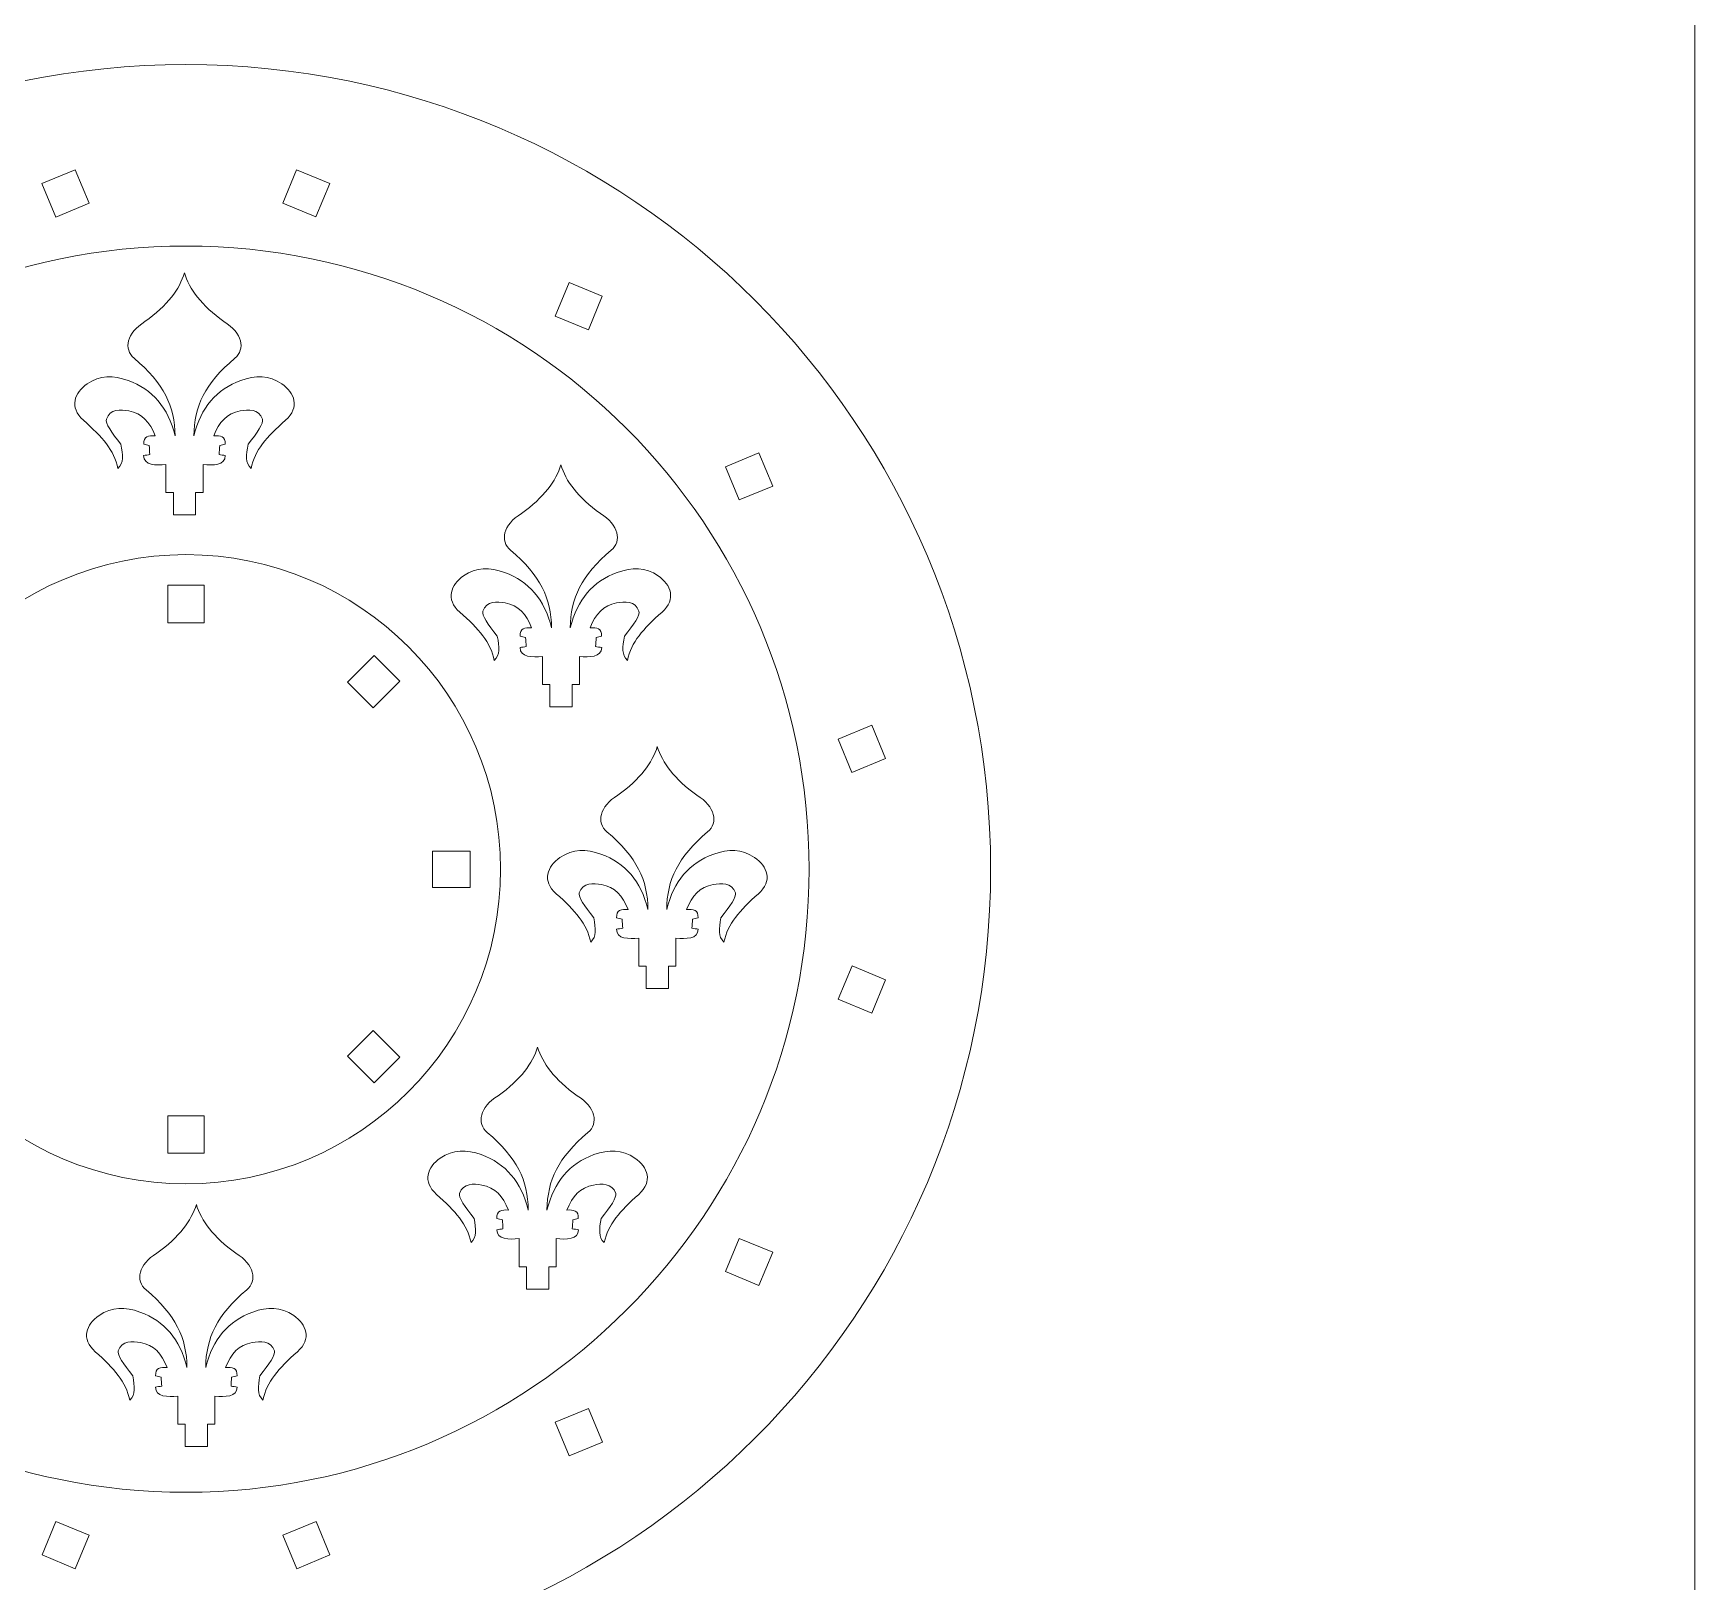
# Model space of a CAD drawing. Header units: centimetres. Extents: x -37.8 to 25.4, y -19.3 to 28.3.
# Drawn here: x -25.71 to -11.98, y -3.68 to 9.12 of the extents above; entities that cross this region are included whole.
import ezdxf

# ---------------------------------------------------------------- set-up
doc = ezdxf.new("R2010")
doc.units = ezdxf.units.CM
doc.header["$MEASUREMENT"] = 0
doc.layers.add('Camada 1', color=7, linetype='Continuous')

msp = doc.modelspace()

# ---------------------------------------------------------------- linework, layer by layer
at = {"layer": 'Camada 1', "color": 240, "lineweight": 20}
msp.add_open_spline([(-37.79744, -19.26119), (-37.79744, -19.26119), (-11.97891, -19.26119), (-11.97891, -19.26119), (-11.97891, -19.26119), (-11.97891, -19.26119), (-11.97891, 24.99913), (-11.97891, 24.99913), (-11.97891, 24.99913), (-11.97891, 24.99913), (-37.79744, 24.99913), (-37.79744, 24.99913), (-37.79744, 24.99913), (-37.79744, 24.99913), (-37.79744, -19.26119), (-37.79744, -19.26119), (-37.79744, -19.26119), (-37.79744, -19.26119), (-37.79744, -19.26119), (-37.79744, -19.26119)], degree=3, knots=[0, 0, 0, 0, 0.16666667, 0.16666667, 0.16666667, 0.16666667, 0.33333333, 0.33333333, 0.33333333, 0.33333333, 0.5, 0.5, 0.5, 0.5, 0.66666667, 0.66666667, 0.66666667, 0.66666667, 1, 1, 1, 1], dxfattribs=at)
at = {"layer": 'Camada 1', "color": 250, "lineweight": 9}
for points, knots in [([(-24.4481, 8.86135), (-20.7754, 8.86135), (-17.7981, 5.88405), (-17.7981, 2.21135), (-17.7981, 2.21135), (-17.7981, -1.46135), (-20.7754, -4.43865), (-24.4481, -4.43865), (-24.4481, -4.43865), (-28.1208, -4.43865), (-31.0981, -1.46135), (-31.0981, 2.21135), (-31.0981, 2.21135), (-31.0981, 5.88405), (-28.1208, 8.86135), (-24.4481, 8.86135)], [0, 0, 0, 0, 0.2, 0.2, 0.2, 0.2, 0.4, 0.4, 0.4, 0.4, 0.6, 0.6, 0.6, 0.6, 1, 1, 1, 1]), ([(-25.63822, 7.87869), (-25.63822, 7.87869), (-25.36312, 7.99263), (-25.36312, 7.99263), (-25.36312, 7.99263), (-25.36312, 7.99263), (-25.24831, 7.71547), (-25.24831, 7.71547), (-25.24831, 7.71547), (-25.24831, 7.71547), (-25.52342, 7.60152), (-25.52342, 7.60152), (-25.52342, 7.60152), (-25.52342, 7.60152), (-25.63822, 7.87869), (-25.63822, 7.87869)], [0, 0, 0, 0, 0.2, 0.2, 0.2, 0.2, 0.4, 0.4, 0.4, 0.4, 0.6, 0.6, 0.6, 0.6, 1, 1, 1, 1]), ([(-23.53377, 7.99292), (-23.53377, 7.99292), (-23.25867, 7.87897), (-23.25867, 7.87897), (-23.25867, 7.87897), (-23.25867, 7.87897), (-23.37347, 7.60181), (-23.37347, 7.60181), (-23.37347, 7.60181), (-23.37347, 7.60181), (-23.64858, 7.71576), (-23.64858, 7.71576), (-23.64858, 7.71576), (-23.64858, 7.71576), (-23.53377, 7.99292), (-23.53377, 7.99292)], [0, 0, 0, 0, 0.2, 0.2, 0.2, 0.2, 0.4, 0.4, 0.4, 0.4, 0.6, 0.6, 0.6, 0.6, 1, 1, 1, 1]), ([(-24.4481, 7.36135), (-21.60383, 7.36135), (-19.2981, 5.05562), (-19.2981, 2.21135), (-19.2981, 2.21135), (-19.2981, -0.63292), (-21.60383, -2.93865), (-24.4481, -2.93865), (-24.4481, -2.93865), (-27.29237, -2.93865), (-29.5981, -0.63292), (-29.5981, 2.21135), (-29.5981, 2.21135), (-29.5981, 5.05562), (-27.29237, 7.36135), (-24.4481, 7.36135)], [0, 0, 0, 0, 0.2, 0.2, 0.2, 0.2, 0.4, 0.4, 0.4, 0.4, 0.6, 0.6, 0.6, 0.6, 1, 1, 1, 1]), ([(-24.3685, 5.32397), (-24.3685, 5.32397), (-24.3685, 5.14019), (-24.3685, 5.14019), (-24.3685, 5.14019), (-24.3685, 5.14019), (-24.55228, 5.14019), (-24.55228, 5.14019), (-24.55228, 5.14019), (-24.55228, 5.14019), (-24.55228, 5.32397), (-24.55228, 5.32397), (-24.55228, 5.32397), (-24.55228, 5.32397), (-24.61354, 5.32397), (-24.61354, 5.32397), (-24.61354, 5.32397), (-24.61354, 5.32397), (-24.61354, 5.55663), (-24.61354, 5.55663), (-24.61354, 5.55663), (-24.69606, 5.54877), (-24.79696, 5.54695), (-24.79794, 5.62996), (-24.79794, 5.62996), (-24.78466, 5.63377), (-24.76014, 5.63437), (-24.74686, 5.63818), (-24.74686, 5.63818), (-24.74853, 5.66298), (-24.75018, 5.68778), (-24.75184, 5.71258), (-24.75184, 5.71258), (-24.76679, 5.7164), (-24.78173, 5.72022), (-24.79666, 5.72403), (-24.79666, 5.72403), (-24.80205, 5.78937), (-24.75676, 5.79645), (-24.70205, 5.79271), (-24.70205, 5.79271), (-24.74607, 5.9081), (-24.81182, 5.97902), (-24.92117, 5.99878), (-24.92117, 5.99878), (-24.98723, 6.01071), (-25.07557, 6.01778), (-25.10543, 5.9301), (-25.10543, 5.9301), (-25.11611, 5.89874), (-25.06286, 5.81861), (-24.98591, 5.72403), (-24.98591, 5.72403), (-24.96894, 5.63411), (-24.96138, 5.56784), (-25.01081, 5.5237), (-25.01081, 5.5237), (-25.04188, 5.6744), (-25.13843, 5.78269), (-25.29621, 5.9226), (-25.29621, 5.9226), (-25.41621, 6.02901), (-25.37046, 6.14898), (-25.26479, 6.22201), (-25.26479, 6.22201), (-25.15961, 6.2947), (-25.04781, 6.29496), (-24.92615, 6.25063), (-24.92615, 6.25063), (-24.72368, 6.17684), (-24.59597, 6.0272), (-24.5377, 5.79271), (-24.5377, 5.79271), (-24.54065, 6.038), (-24.62936, 6.22553), (-24.87635, 6.43379), (-24.87635, 6.43379), (-24.96552, 6.509), (-24.9403, 6.64492), (-24.78671, 6.73716), (-24.78671, 6.73716), (-24.6007, 6.8715), (-24.50033, 7.00585), (-24.4604, 7.1402), (-24.4604, 7.1402), (-24.42046, 7.00585), (-24.32009, 6.8715), (-24.13409, 6.73716), (-24.13409, 6.73716), (-23.98048, 6.64492), (-23.95526, 6.509), (-24.04444, 6.43379), (-24.04444, 6.43379), (-24.29142, 6.22553), (-24.38014, 6.038), (-24.38309, 5.79271), (-24.38309, 5.79271), (-24.32482, 6.0272), (-24.1971, 6.17684), (-23.99464, 6.25063), (-23.99464, 6.25063), (-23.87298, 6.29496), (-23.76118, 6.2947), (-23.65599, 6.22201), (-23.65599, 6.22201), (-23.55033, 6.14898), (-23.50458, 6.02901), (-23.62458, 5.9226), (-23.62458, 5.9226), (-23.78236, 5.78269), (-23.87892, 5.6744), (-23.90998, 5.5237), (-23.90998, 5.5237), (-23.9594, 5.56784), (-23.95185, 5.63411), (-23.93488, 5.72403), (-23.93488, 5.72403), (-23.85792, 5.81861), (-23.80468, 5.89874), (-23.81536, 5.9301), (-23.81536, 5.9301), (-23.84522, 6.01778), (-23.93356, 6.01071), (-23.99962, 5.99878), (-23.99962, 5.99878), (-24.10897, 5.97902), (-24.17472, 5.9081), (-24.21875, 5.79271), (-24.21875, 5.79271), (-24.16404, 5.79645), (-24.11874, 5.78937), (-24.12412, 5.72403), (-24.12412, 5.72403), (-24.13906, 5.72022), (-24.15401, 5.7164), (-24.16894, 5.71258), (-24.16894, 5.71258), (-24.1706, 5.68778), (-24.17226, 5.66298), (-24.17392, 5.63818), (-24.17392, 5.63818), (-24.16064, 5.63437), (-24.13613, 5.63377), (-24.12284, 5.62996), (-24.12284, 5.62996), (-24.12383, 5.54696), (-24.22472, 5.54877), (-24.30724, 5.55663), (-24.30724, 5.55663), (-24.30724, 5.55663), (-24.30724, 5.32397), (-24.30724, 5.32397), (-24.30724, 5.32397), (-24.30724, 5.32397), (-24.3685, 5.32397), (-24.3685, 5.32397)], [0, 0, 0, 0, 0.025, 0.025, 0.025, 0.025, 0.05, 0.05, 0.05, 0.05, 0.075, 0.075, 0.075, 0.075, 0.1, 0.1, 0.1, 0.1, 0.125, 0.125, 0.125, 0.125, 0.15, 0.15, 0.15, 0.15, 0.175, 0.175, 0.175, 0.175, 0.2, 0.2, 0.2, 0.2, 0.225, 0.225, 0.225, 0.225, 0.25, 0.25, 0.25, 0.25, 0.275, 0.275, 0.275, 0.275, 0.3, 0.3, 0.3, 0.3, 0.325, 0.325, 0.325, 0.325, 0.35, 0.35, 0.35, 0.35, 0.375, 0.375, 0.375, 0.375, 0.4, 0.4, 0.4, 0.4, 0.425, 0.425, 0.425, 0.425, 0.45, 0.45, 0.45, 0.45, 0.475, 0.475, 0.475, 0.475, 0.5, 0.5, 0.5, 0.5, 0.525, 0.525, 0.525, 0.525, 0.55, 0.55, 0.55, 0.55, 0.575, 0.575, 0.575, 0.575, 0.6, 0.6, 0.6, 0.6, 0.625, 0.625, 0.625, 0.625, 0.65, 0.65, 0.65, 0.65, 0.675, 0.675, 0.675, 0.675, 0.7, 0.7, 0.7, 0.7, 0.725, 0.725, 0.725, 0.725, 0.75, 0.75, 0.75, 0.75, 0.775, 0.775, 0.775, 0.775, 0.8, 0.8, 0.8, 0.8, 0.825, 0.825, 0.825, 0.825, 0.85, 0.85, 0.85, 0.85, 0.875, 0.875, 0.875, 0.875, 0.9, 0.9, 0.9, 0.9, 0.925, 0.925, 0.925, 0.925, 0.95, 0.95, 0.95, 0.95, 1, 1, 1, 1]), ([(-21.28223, 7.06031), (-21.28223, 7.06031), (-21.00713, 6.94635), (-21.00713, 6.94635), (-21.00713, 6.94635), (-21.00713, 6.94635), (-21.12193, 6.66919), (-21.12193, 6.66919), (-21.12193, 6.66919), (-21.12193, 6.66919), (-21.39704, 6.78314), (-21.39704, 6.78314), (-21.39704, 6.78314), (-21.39704, 6.78314), (-21.28223, 7.06031), (-21.28223, 7.06031)], [0, 0, 0, 0, 0.2, 0.2, 0.2, 0.2, 0.4, 0.4, 0.4, 0.4, 0.6, 0.6, 0.6, 0.6, 1, 1, 1, 1]), ([(-19.71338, 5.65301), (-19.71338, 5.65301), (-19.59943, 5.37791), (-19.59943, 5.37791), (-19.59943, 5.37791), (-19.59943, 5.37791), (-19.87659, 5.2631), (-19.87659, 5.2631), (-19.87659, 5.2631), (-19.87659, 5.2631), (-19.99055, 5.53821), (-19.99055, 5.53821), (-19.99055, 5.53821), (-19.99055, 5.53821), (-19.71338, 5.65301), (-19.71338, 5.65301)], [0, 0, 0, 0, 0.2, 0.2, 0.2, 0.2, 0.4, 0.4, 0.4, 0.4, 0.6, 0.6, 0.6, 0.6, 1, 1, 1, 1]), ([(-21.2577, 3.73752), (-21.2577, 3.73752), (-21.2577, 3.55374), (-21.2577, 3.55374), (-21.2577, 3.55374), (-21.2577, 3.55374), (-21.44148, 3.55374), (-21.44148, 3.55374), (-21.44148, 3.55374), (-21.44148, 3.55374), (-21.44148, 3.73752), (-21.44148, 3.73752), (-21.44148, 3.73752), (-21.44148, 3.73752), (-21.50274, 3.73752), (-21.50274, 3.73752), (-21.50274, 3.73752), (-21.50274, 3.73752), (-21.50274, 3.97018), (-21.50274, 3.97018), (-21.50274, 3.97018), (-21.58526, 3.96232), (-21.68616, 3.9605), (-21.68714, 4.04351), (-21.68714, 4.04351), (-21.67386, 4.04732), (-21.64934, 4.04791), (-21.63606, 4.05172), (-21.63606, 4.05172), (-21.63773, 4.07653), (-21.63938, 4.10133), (-21.64104, 4.12613), (-21.64104, 4.12613), (-21.65599, 4.12995), (-21.67093, 4.13377), (-21.68586, 4.13758), (-21.68586, 4.13758), (-21.69125, 4.20292), (-21.64596, 4.21), (-21.59125, 4.20626), (-21.59125, 4.20626), (-21.63527, 4.32165), (-21.70102, 4.39257), (-21.81037, 4.41233), (-21.81037, 4.41233), (-21.87643, 4.42426), (-21.96477, 4.43133), (-21.99463, 4.34365), (-21.99463, 4.34365), (-22.00531, 4.31229), (-21.95206, 4.23216), (-21.87511, 4.13758), (-21.87511, 4.13758), (-21.85814, 4.04766), (-21.85058, 3.98139), (-21.90001, 3.93724), (-21.90001, 3.93724), (-21.93108, 4.08795), (-22.02763, 4.19624), (-22.18541, 4.33615), (-22.18541, 4.33615), (-22.30541, 4.44256), (-22.25966, 4.56253), (-22.15399, 4.63556), (-22.15399, 4.63556), (-22.04881, 4.70825), (-21.93701, 4.70851), (-21.81535, 4.66418), (-21.81535, 4.66418), (-21.61288, 4.59039), (-21.48517, 4.44075), (-21.4269, 4.20626), (-21.4269, 4.20626), (-21.42985, 4.45155), (-21.51856, 4.63908), (-21.76555, 4.84734), (-21.76555, 4.84734), (-21.85472, 4.92254), (-21.8295, 5.05847), (-21.67591, 5.15071), (-21.67591, 5.15071), (-21.4899, 5.28505), (-21.38953, 5.4194), (-21.3496, 5.55374), (-21.3496, 5.55374), (-21.30966, 5.4194), (-21.20929, 5.28505), (-21.02329, 5.15071), (-21.02329, 5.15071), (-20.86968, 5.05847), (-20.84446, 4.92254), (-20.93364, 4.84734), (-20.93364, 4.84734), (-21.18062, 4.63908), (-21.26934, 4.45155), (-21.27229, 4.20626), (-21.27229, 4.20626), (-21.21402, 4.44075), (-21.0863, 4.59039), (-20.88384, 4.66418), (-20.88384, 4.66418), (-20.76218, 4.70851), (-20.65038, 4.70825), (-20.54519, 4.63556), (-20.54519, 4.63556), (-20.43953, 4.56253), (-20.39378, 4.44256), (-20.51378, 4.33615), (-20.51378, 4.33615), (-20.67156, 4.19624), (-20.76812, 4.08795), (-20.79918, 3.93724), (-20.79918, 3.93724), (-20.8486, 3.98139), (-20.84105, 4.04766), (-20.82408, 4.13758), (-20.82408, 4.13758), (-20.74712, 4.23216), (-20.69388, 4.31229), (-20.70456, 4.34365), (-20.70456, 4.34365), (-20.73442, 4.43133), (-20.82276, 4.42426), (-20.88882, 4.41233), (-20.88882, 4.41233), (-20.99817, 4.39257), (-21.06392, 4.32165), (-21.10795, 4.20626), (-21.10795, 4.20626), (-21.05324, 4.21), (-21.00794, 4.20292), (-21.01332, 4.13758), (-21.01332, 4.13758), (-21.02826, 4.13377), (-21.04321, 4.12995), (-21.05814, 4.12613), (-21.05814, 4.12613), (-21.0598, 4.10133), (-21.06146, 4.07653), (-21.06312, 4.05172), (-21.06312, 4.05172), (-21.04984, 4.04791), (-21.02533, 4.04732), (-21.01204, 4.04351), (-21.01204, 4.04351), (-21.01303, 3.96051), (-21.11392, 3.96232), (-21.19644, 3.97018), (-21.19644, 3.97018), (-21.19644, 3.97018), (-21.19644, 3.73752), (-21.19644, 3.73752), (-21.19644, 3.73752), (-21.19644, 3.73752), (-21.2577, 3.73752), (-21.2577, 3.73752)], [0, 0, 0, 0, 0.025, 0.025, 0.025, 0.025, 0.05, 0.05, 0.05, 0.05, 0.075, 0.075, 0.075, 0.075, 0.1, 0.1, 0.1, 0.1, 0.125, 0.125, 0.125, 0.125, 0.15, 0.15, 0.15, 0.15, 0.175, 0.175, 0.175, 0.175, 0.2, 0.2, 0.2, 0.2, 0.225, 0.225, 0.225, 0.225, 0.25, 0.25, 0.25, 0.25, 0.275, 0.275, 0.275, 0.275, 0.3, 0.3, 0.3, 0.3, 0.325, 0.325, 0.325, 0.325, 0.35, 0.35, 0.35, 0.35, 0.375, 0.375, 0.375, 0.375, 0.4, 0.4, 0.4, 0.4, 0.425, 0.425, 0.425, 0.425, 0.45, 0.45, 0.45, 0.45, 0.475, 0.475, 0.475, 0.475, 0.5, 0.5, 0.5, 0.5, 0.525, 0.525, 0.525, 0.525, 0.55, 0.55, 0.55, 0.55, 0.575, 0.575, 0.575, 0.575, 0.6, 0.6, 0.6, 0.6, 0.625, 0.625, 0.625, 0.625, 0.65, 0.65, 0.65, 0.65, 0.675, 0.675, 0.675, 0.675, 0.7, 0.7, 0.7, 0.7, 0.725, 0.725, 0.725, 0.725, 0.75, 0.75, 0.75, 0.75, 0.775, 0.775, 0.775, 0.775, 0.8, 0.8, 0.8, 0.8, 0.825, 0.825, 0.825, 0.825, 0.85, 0.85, 0.85, 0.85, 0.875, 0.875, 0.875, 0.875, 0.9, 0.9, 0.9, 0.9, 0.925, 0.925, 0.925, 0.925, 0.95, 0.95, 0.95, 0.95, 1, 1, 1, 1]), ([(-24.4481, 4.81136), (-23.01216, 4.81136), (-21.8481, 3.64729), (-21.8481, 2.21135), (-21.8481, 2.21135), (-21.8481, 0.77541), (-23.01216, -0.38865), (-24.4481, -0.38865), (-24.4481, -0.38865), (-25.88404, -0.38865), (-27.0481, 0.77541), (-27.0481, 2.21135), (-27.0481, 2.21135), (-27.0481, 3.64729), (-25.88404, 4.81136), (-24.4481, 4.81136)], [0, 0, 0, 0, 0.2, 0.2, 0.2, 0.2, 0.4, 0.4, 0.4, 0.4, 0.6, 0.6, 0.6, 0.6, 1, 1, 1, 1]), ([(-24.59809, 4.24847), (-24.59809, 4.24847), (-24.59809, 4.55933), (-24.59809, 4.55933), (-24.59809, 4.55933), (-24.59809, 4.55933), (-24.29809, 4.55933), (-24.29809, 4.55933), (-24.29809, 4.55933), (-24.29809, 4.55933), (-24.29809, 4.24847), (-24.29809, 4.24847), (-24.29809, 4.24847), (-24.29809, 4.24847), (-24.59809, 4.24847), (-24.59809, 4.24847)], [0, 0, 0, 0, 0.2, 0.2, 0.2, 0.2, 0.4, 0.4, 0.4, 0.4, 0.6, 0.6, 0.6, 0.6, 1, 1, 1, 1]), ([(-23.1137, 3.75787), (-23.1137, 3.75787), (-22.89389, 3.97768), (-22.89389, 3.97768), (-22.89389, 3.97768), (-22.89389, 3.97768), (-22.68175, 3.76555), (-22.68175, 3.76555), (-22.68175, 3.76555), (-22.68175, 3.76555), (-22.90157, 3.54574), (-22.90157, 3.54574), (-22.90157, 3.54574), (-22.90157, 3.54574), (-23.1137, 3.75787), (-23.1137, 3.75787)], [0, 0, 0, 0, 0.2, 0.2, 0.2, 0.2, 0.4, 0.4, 0.4, 0.4, 0.6, 0.6, 0.6, 0.6, 1, 1, 1, 1]), ([(-18.78076, 3.40147), (-18.78076, 3.40147), (-18.66681, 3.12637), (-18.66681, 3.12637), (-18.66681, 3.12637), (-18.66681, 3.12637), (-18.94398, 3.01156), (-18.94398, 3.01156), (-18.94398, 3.01156), (-18.94398, 3.01156), (-19.05793, 3.28667), (-19.05793, 3.28667), (-19.05793, 3.28667), (-19.05793, 3.28667), (-18.78076, 3.40147), (-18.78076, 3.40147)], [0, 0, 0, 0, 0.2, 0.2, 0.2, 0.2, 0.4, 0.4, 0.4, 0.4, 0.6, 0.6, 0.6, 0.6, 1, 1, 1, 1]), ([(-20.46071, 1.4095), (-20.46071, 1.4095), (-20.46071, 1.22572), (-20.46071, 1.22572), (-20.46071, 1.22572), (-20.46071, 1.22572), (-20.64449, 1.22572), (-20.64449, 1.22572), (-20.64449, 1.22572), (-20.64449, 1.22572), (-20.64449, 1.4095), (-20.64449, 1.4095), (-20.64449, 1.4095), (-20.64449, 1.4095), (-20.70575, 1.4095), (-20.70575, 1.4095), (-20.70575, 1.4095), (-20.70575, 1.4095), (-20.70575, 1.64216), (-20.70575, 1.64216), (-20.70575, 1.64216), (-20.78827, 1.6343), (-20.88917, 1.63248), (-20.89015, 1.71549), (-20.89015, 1.71549), (-20.87687, 1.7193), (-20.85235, 1.71989), (-20.83907, 1.7237), (-20.83907, 1.7237), (-20.84074, 1.74851), (-20.84239, 1.77331), (-20.84405, 1.79811), (-20.84405, 1.79811), (-20.859, 1.80193), (-20.87394, 1.80575), (-20.88887, 1.80956), (-20.88887, 1.80956), (-20.89426, 1.8749), (-20.84897, 1.88198), (-20.79426, 1.87824), (-20.79426, 1.87824), (-20.83828, 1.99363), (-20.90403, 2.06455), (-21.01338, 2.08431), (-21.01338, 2.08431), (-21.07944, 2.09624), (-21.16778, 2.10331), (-21.19764, 2.01563), (-21.19764, 2.01563), (-21.20832, 1.98427), (-21.15507, 1.90414), (-21.07812, 1.80956), (-21.07812, 1.80956), (-21.06115, 1.71964), (-21.05359, 1.65337), (-21.10302, 1.60922), (-21.10302, 1.60922), (-21.13409, 1.75993), (-21.23064, 1.86822), (-21.38842, 2.00813), (-21.38842, 2.00813), (-21.50842, 2.11454), (-21.46267, 2.23451), (-21.357, 2.30754), (-21.357, 2.30754), (-21.25182, 2.38023), (-21.14002, 2.38049), (-21.01836, 2.33616), (-21.01836, 2.33616), (-20.81589, 2.26237), (-20.68818, 2.11273), (-20.62991, 1.87824), (-20.62991, 1.87824), (-20.63286, 2.12353), (-20.72157, 2.31106), (-20.96856, 2.51932), (-20.96856, 2.51932), (-21.05773, 2.59452), (-21.03251, 2.73045), (-20.87892, 2.82269), (-20.87892, 2.82269), (-20.69291, 2.95703), (-20.59254, 3.09138), (-20.55261, 3.22572), (-20.55261, 3.22572), (-20.51267, 3.09138), (-20.4123, 2.95703), (-20.2263, 2.82269), (-20.2263, 2.82269), (-20.07269, 2.73045), (-20.04747, 2.59452), (-20.13665, 2.51932), (-20.13665, 2.51932), (-20.38363, 2.31106), (-20.47235, 2.12353), (-20.4753, 1.87824), (-20.4753, 1.87824), (-20.41703, 2.11273), (-20.28931, 2.26237), (-20.08685, 2.33616), (-20.08685, 2.33616), (-19.96519, 2.38049), (-19.85339, 2.38023), (-19.7482, 2.30754), (-19.7482, 2.30754), (-19.64254, 2.23451), (-19.59679, 2.11454), (-19.71679, 2.00813), (-19.71679, 2.00813), (-19.87457, 1.86822), (-19.97113, 1.75993), (-20.00219, 1.60922), (-20.00219, 1.60922), (-20.05161, 1.65337), (-20.04406, 1.71964), (-20.02709, 1.80956), (-20.02709, 1.80956), (-19.95013, 1.90414), (-19.89689, 1.98427), (-19.90757, 2.01563), (-19.90757, 2.01563), (-19.93743, 2.10331), (-20.02577, 2.09624), (-20.09183, 2.08431), (-20.09183, 2.08431), (-20.20118, 2.06455), (-20.26693, 1.99363), (-20.31096, 1.87824), (-20.31096, 1.87824), (-20.25625, 1.88198), (-20.21095, 1.8749), (-20.21633, 1.80956), (-20.21633, 1.80956), (-20.23127, 1.80575), (-20.24622, 1.80193), (-20.26115, 1.79811), (-20.26115, 1.79811), (-20.26281, 1.77331), (-20.26447, 1.74851), (-20.26613, 1.7237), (-20.26613, 1.7237), (-20.25285, 1.71989), (-20.22834, 1.7193), (-20.21505, 1.71549), (-20.21505, 1.71549), (-20.21604, 1.63249), (-20.31693, 1.6343), (-20.39945, 1.64216), (-20.39945, 1.64216), (-20.39945, 1.64216), (-20.39945, 1.4095), (-20.39945, 1.4095), (-20.39945, 1.4095), (-20.39945, 1.4095), (-20.46071, 1.4095), (-20.46071, 1.4095)], [0, 0, 0, 0, 0.025, 0.025, 0.025, 0.025, 0.05, 0.05, 0.05, 0.05, 0.075, 0.075, 0.075, 0.075, 0.1, 0.1, 0.1, 0.1, 0.125, 0.125, 0.125, 0.125, 0.15, 0.15, 0.15, 0.15, 0.175, 0.175, 0.175, 0.175, 0.2, 0.2, 0.2, 0.2, 0.225, 0.225, 0.225, 0.225, 0.25, 0.25, 0.25, 0.25, 0.275, 0.275, 0.275, 0.275, 0.3, 0.3, 0.3, 0.3, 0.325, 0.325, 0.325, 0.325, 0.35, 0.35, 0.35, 0.35, 0.375, 0.375, 0.375, 0.375, 0.4, 0.4, 0.4, 0.4, 0.425, 0.425, 0.425, 0.425, 0.45, 0.45, 0.45, 0.45, 0.475, 0.475, 0.475, 0.475, 0.5, 0.5, 0.5, 0.5, 0.525, 0.525, 0.525, 0.525, 0.55, 0.55, 0.55, 0.55, 0.575, 0.575, 0.575, 0.575, 0.6, 0.6, 0.6, 0.6, 0.625, 0.625, 0.625, 0.625, 0.65, 0.65, 0.65, 0.65, 0.675, 0.675, 0.675, 0.675, 0.7, 0.7, 0.7, 0.7, 0.725, 0.725, 0.725, 0.725, 0.75, 0.75, 0.75, 0.75, 0.775, 0.775, 0.775, 0.775, 0.8, 0.8, 0.8, 0.8, 0.825, 0.825, 0.825, 0.825, 0.85, 0.85, 0.85, 0.85, 0.875, 0.875, 0.875, 0.875, 0.9, 0.9, 0.9, 0.9, 0.925, 0.925, 0.925, 0.925, 0.95, 0.95, 0.95, 0.95, 1, 1, 1, 1]), ([(-22.41098, 2.36134), (-22.41098, 2.36134), (-22.10012, 2.36134), (-22.10012, 2.36134), (-22.10012, 2.36134), (-22.10012, 2.36134), (-22.10012, 2.06134), (-22.10012, 2.06134), (-22.10012, 2.06134), (-22.10012, 2.06134), (-22.41098, 2.06134), (-22.41098, 2.06134), (-22.41098, 2.06134), (-22.41098, 2.06134), (-22.41098, 2.36134), (-22.41098, 2.36134)], [0, 0, 0, 0, 0.2, 0.2, 0.2, 0.2, 0.4, 0.4, 0.4, 0.4, 0.6, 0.6, 0.6, 0.6, 1, 1, 1, 1]), ([(-18.66653, 1.29702), (-18.66653, 1.29702), (-18.78048, 1.02192), (-18.78048, 1.02192), (-18.78048, 1.02192), (-18.78048, 1.02192), (-19.05764, 1.13672), (-19.05764, 1.13672), (-19.05764, 1.13672), (-19.05764, 1.13672), (-18.94369, 1.41183), (-18.94369, 1.41183), (-18.94369, 1.41183), (-18.94369, 1.41183), (-18.66653, 1.29702), (-18.66653, 1.29702)], [0, 0, 0, 0, 0.2, 0.2, 0.2, 0.2, 0.4, 0.4, 0.4, 0.4, 0.6, 0.6, 0.6, 0.6, 1, 1, 1, 1]), ([(-22.89388, 0.44501), (-22.89388, 0.44501), (-23.11369, 0.66482), (-23.11369, 0.66482), (-23.11369, 0.66482), (-23.11369, 0.66482), (-22.90156, 0.87695), (-22.90156, 0.87695), (-22.90156, 0.87695), (-22.90156, 0.87695), (-22.68175, 0.65714), (-22.68175, 0.65714), (-22.68175, 0.65714), (-22.68175, 0.65714), (-22.89388, 0.44501), (-22.89388, 0.44501)], [0, 0, 0, 0, 0.2, 0.2, 0.2, 0.2, 0.4, 0.4, 0.4, 0.4, 0.6, 0.6, 0.6, 0.6, 1, 1, 1, 1]), ([(-21.44987, -1.07457), (-21.44987, -1.07457), (-21.44987, -1.25835), (-21.44987, -1.25835), (-21.44987, -1.25835), (-21.44987, -1.25835), (-21.63365, -1.25835), (-21.63365, -1.25835), (-21.63365, -1.25835), (-21.63365, -1.25835), (-21.63365, -1.07457), (-21.63365, -1.07457), (-21.63365, -1.07457), (-21.63365, -1.07457), (-21.69491, -1.07457), (-21.69491, -1.07457), (-21.69491, -1.07457), (-21.69491, -1.07457), (-21.69491, -0.84191), (-21.69491, -0.84191), (-21.69491, -0.84191), (-21.77743, -0.84977), (-21.87833, -0.85159), (-21.87931, -0.76858), (-21.87931, -0.76858), (-21.86603, -0.76477), (-21.84151, -0.76418), (-21.82823, -0.76037), (-21.82823, -0.76037), (-21.8299, -0.73556), (-21.83155, -0.71076), (-21.83321, -0.68596), (-21.83321, -0.68596), (-21.84816, -0.68214), (-21.8631, -0.67832), (-21.87803, -0.67451), (-21.87803, -0.67451), (-21.88342, -0.60917), (-21.83813, -0.60209), (-21.78342, -0.60583), (-21.78342, -0.60583), (-21.82744, -0.49044), (-21.89319, -0.41952), (-22.00254, -0.39976), (-22.00254, -0.39976), (-22.0686, -0.38783), (-22.15694, -0.38076), (-22.1868, -0.46844), (-22.1868, -0.46844), (-22.19748, -0.4998), (-22.14423, -0.57993), (-22.06728, -0.67451), (-22.06728, -0.67451), (-22.05031, -0.76443), (-22.04275, -0.8307), (-22.09218, -0.87485), (-22.09218, -0.87485), (-22.12325, -0.72414), (-22.2198, -0.61585), (-22.37758, -0.47594), (-22.37758, -0.47594), (-22.49758, -0.36953), (-22.45183, -0.24956), (-22.34616, -0.17653), (-22.34616, -0.17653), (-22.24098, -0.10384), (-22.12918, -0.10358), (-22.00752, -0.14791), (-22.00752, -0.14791), (-21.80505, -0.2217), (-21.67734, -0.37134), (-21.61907, -0.60583), (-21.61907, -0.60583), (-21.62202, -0.36054), (-21.71073, -0.17301), (-21.95772, 0.03525), (-21.95772, 0.03525), (-22.04689, 0.11045), (-22.02167, 0.24638), (-21.86808, 0.33862), (-21.86808, 0.33862), (-21.68207, 0.47296), (-21.5817, 0.60731), (-21.54177, 0.74165), (-21.54177, 0.74165), (-21.50183, 0.60731), (-21.40146, 0.47296), (-21.21546, 0.33862), (-21.21546, 0.33862), (-21.06185, 0.24638), (-21.03663, 0.11045), (-21.12581, 0.03525), (-21.12581, 0.03525), (-21.37279, -0.17301), (-21.46151, -0.36054), (-21.46446, -0.60583), (-21.46446, -0.60583), (-21.40619, -0.37134), (-21.27847, -0.2217), (-21.07601, -0.14791), (-21.07601, -0.14791), (-20.95435, -0.10358), (-20.84255, -0.10384), (-20.73736, -0.17653), (-20.73736, -0.17653), (-20.6317, -0.24956), (-20.58595, -0.36953), (-20.70595, -0.47594), (-20.70595, -0.47594), (-20.86373, -0.61585), (-20.96029, -0.72414), (-20.99135, -0.87485), (-20.99135, -0.87485), (-21.04077, -0.8307), (-21.03322, -0.76443), (-21.01625, -0.67451), (-21.01625, -0.67451), (-20.93929, -0.57993), (-20.88605, -0.4998), (-20.89673, -0.46844), (-20.89673, -0.46844), (-20.92659, -0.38076), (-21.01493, -0.38783), (-21.08099, -0.39976), (-21.08099, -0.39976), (-21.19034, -0.41952), (-21.25609, -0.49044), (-21.30012, -0.60583), (-21.30012, -0.60583), (-21.24541, -0.60209), (-21.20011, -0.60917), (-21.20549, -0.67451), (-21.20549, -0.67451), (-21.22043, -0.67832), (-21.23538, -0.68214), (-21.25031, -0.68596), (-21.25031, -0.68596), (-21.25197, -0.71076), (-21.25363, -0.73556), (-21.25529, -0.76037), (-21.25529, -0.76037), (-21.24201, -0.76418), (-21.2175, -0.76477), (-21.20421, -0.76858), (-21.20421, -0.76858), (-21.2052, -0.85158), (-21.30609, -0.84977), (-21.38861, -0.84191), (-21.38861, -0.84191), (-21.38861, -0.84191), (-21.38861, -1.07457), (-21.38861, -1.07457), (-21.38861, -1.07457), (-21.38861, -1.07457), (-21.44987, -1.07457), (-21.44987, -1.07457)], [0, 0, 0, 0, 0.025, 0.025, 0.025, 0.025, 0.05, 0.05, 0.05, 0.05, 0.075, 0.075, 0.075, 0.075, 0.1, 0.1, 0.1, 0.1, 0.125, 0.125, 0.125, 0.125, 0.15, 0.15, 0.15, 0.15, 0.175, 0.175, 0.175, 0.175, 0.2, 0.2, 0.2, 0.2, 0.225, 0.225, 0.225, 0.225, 0.25, 0.25, 0.25, 0.25, 0.275, 0.275, 0.275, 0.275, 0.3, 0.3, 0.3, 0.3, 0.325, 0.325, 0.325, 0.325, 0.35, 0.35, 0.35, 0.35, 0.375, 0.375, 0.375, 0.375, 0.4, 0.4, 0.4, 0.4, 0.425, 0.425, 0.425, 0.425, 0.45, 0.45, 0.45, 0.45, 0.475, 0.475, 0.475, 0.475, 0.5, 0.5, 0.5, 0.5, 0.525, 0.525, 0.525, 0.525, 0.55, 0.55, 0.55, 0.55, 0.575, 0.575, 0.575, 0.575, 0.6, 0.6, 0.6, 0.6, 0.625, 0.625, 0.625, 0.625, 0.65, 0.65, 0.65, 0.65, 0.675, 0.675, 0.675, 0.675, 0.7, 0.7, 0.7, 0.7, 0.725, 0.725, 0.725, 0.725, 0.75, 0.75, 0.75, 0.75, 0.775, 0.775, 0.775, 0.775, 0.8, 0.8, 0.8, 0.8, 0.825, 0.825, 0.825, 0.825, 0.85, 0.85, 0.85, 0.85, 0.875, 0.875, 0.875, 0.875, 0.9, 0.9, 0.9, 0.9, 0.925, 0.925, 0.925, 0.925, 0.95, 0.95, 0.95, 0.95, 1, 1, 1, 1]), ([(-24.59809, -0.13664), (-24.59809, -0.13664), (-24.59809, 0.17422), (-24.59809, 0.17422), (-24.59809, 0.17422), (-24.59809, 0.17422), (-24.29809, 0.17422), (-24.29809, 0.17422), (-24.29809, 0.17422), (-24.29809, 0.17422), (-24.29809, -0.13664), (-24.29809, -0.13664), (-24.29809, -0.13664), (-24.29809, -0.13664), (-24.59809, -0.13664), (-24.59809, -0.13664)], [0, 0, 0, 0, 0.2, 0.2, 0.2, 0.2, 0.4, 0.4, 0.4, 0.4, 0.6, 0.6, 0.6, 0.6, 1, 1, 1, 1]), ([(-24.27049, -2.37553), (-24.27049, -2.37553), (-24.27049, -2.55931), (-24.27049, -2.55931), (-24.27049, -2.55931), (-24.27049, -2.55931), (-24.45427, -2.55931), (-24.45427, -2.55931), (-24.45427, -2.55931), (-24.45427, -2.55931), (-24.45427, -2.37553), (-24.45427, -2.37553), (-24.45427, -2.37553), (-24.45427, -2.37553), (-24.51553, -2.37553), (-24.51553, -2.37553), (-24.51553, -2.37553), (-24.51553, -2.37553), (-24.51553, -2.14287), (-24.51553, -2.14287), (-24.51553, -2.14287), (-24.59805, -2.15073), (-24.69895, -2.15255), (-24.69993, -2.06954), (-24.69993, -2.06954), (-24.68665, -2.06573), (-24.66213, -2.06514), (-24.64885, -2.06133), (-24.64885, -2.06133), (-24.65052, -2.03652), (-24.65217, -2.01172), (-24.65383, -1.98692), (-24.65383, -1.98692), (-24.66878, -1.9831), (-24.68372, -1.97928), (-24.69865, -1.97547), (-24.69865, -1.97547), (-24.70404, -1.91013), (-24.65875, -1.90305), (-24.60404, -1.90679), (-24.60404, -1.90679), (-24.64806, -1.7914), (-24.71381, -1.72048), (-24.82316, -1.70072), (-24.82316, -1.70072), (-24.88922, -1.68879), (-24.97756, -1.68172), (-25.00742, -1.7694), (-25.00742, -1.7694), (-25.0181, -1.80076), (-24.96485, -1.88089), (-24.8879, -1.97547), (-24.8879, -1.97547), (-24.87093, -2.06539), (-24.86337, -2.13166), (-24.9128, -2.17581), (-24.9128, -2.17581), (-24.94387, -2.0251), (-25.04042, -1.91681), (-25.1982, -1.7769), (-25.1982, -1.7769), (-25.3182, -1.67049), (-25.27245, -1.55052), (-25.16678, -1.47749), (-25.16678, -1.47749), (-25.0616, -1.4048), (-24.9498, -1.40454), (-24.82814, -1.44887), (-24.82814, -1.44887), (-24.62567, -1.52266), (-24.49796, -1.6723), (-24.43969, -1.90679), (-24.43969, -1.90679), (-24.44264, -1.6615), (-24.53135, -1.47397), (-24.77834, -1.26571), (-24.77834, -1.26571), (-24.86751, -1.19051), (-24.84229, -1.05458), (-24.6887, -0.96234), (-24.6887, -0.96234), (-24.50269, -0.828), (-24.40232, -0.69365), (-24.36239, -0.55931), (-24.36239, -0.55931), (-24.32245, -0.69365), (-24.22208, -0.828), (-24.03608, -0.96234), (-24.03608, -0.96234), (-23.88247, -1.05458), (-23.85725, -1.19051), (-23.94643, -1.26571), (-23.94643, -1.26571), (-24.19341, -1.47397), (-24.28213, -1.6615), (-24.28508, -1.90679), (-24.28508, -1.90679), (-24.22681, -1.6723), (-24.09909, -1.52266), (-23.89663, -1.44887), (-23.89663, -1.44887), (-23.77497, -1.40454), (-23.66317, -1.4048), (-23.55798, -1.47749), (-23.55798, -1.47749), (-23.45232, -1.55052), (-23.40657, -1.67049), (-23.52657, -1.7769), (-23.52657, -1.7769), (-23.68435, -1.91681), (-23.78091, -2.0251), (-23.81197, -2.17581), (-23.81197, -2.17581), (-23.86139, -2.13166), (-23.85384, -2.06539), (-23.83687, -1.97547), (-23.83687, -1.97547), (-23.75991, -1.88089), (-23.70667, -1.80076), (-23.71735, -1.7694), (-23.71735, -1.7694), (-23.74721, -1.68172), (-23.83555, -1.68879), (-23.90161, -1.70072), (-23.90161, -1.70072), (-24.01096, -1.72048), (-24.07671, -1.7914), (-24.12074, -1.90679), (-24.12074, -1.90679), (-24.06603, -1.90305), (-24.02073, -1.91013), (-24.02611, -1.97547), (-24.02611, -1.97547), (-24.04105, -1.97928), (-24.056, -1.9831), (-24.07093, -1.98692), (-24.07093, -1.98692), (-24.07259, -2.01172), (-24.07425, -2.03652), (-24.07591, -2.06133), (-24.07591, -2.06133), (-24.06263, -2.06514), (-24.03812, -2.06573), (-24.02483, -2.06954), (-24.02483, -2.06954), (-24.02582, -2.15254), (-24.12671, -2.15073), (-24.20923, -2.14287), (-24.20923, -2.14287), (-24.20923, -2.14287), (-24.20923, -2.37553), (-24.20923, -2.37553), (-24.20923, -2.37553), (-24.20923, -2.37553), (-24.27049, -2.37553), (-24.27049, -2.37553)], [0, 0, 0, 0, 0.025, 0.025, 0.025, 0.025, 0.05, 0.05, 0.05, 0.05, 0.075, 0.075, 0.075, 0.075, 0.1, 0.1, 0.1, 0.1, 0.125, 0.125, 0.125, 0.125, 0.15, 0.15, 0.15, 0.15, 0.175, 0.175, 0.175, 0.175, 0.2, 0.2, 0.2, 0.2, 0.225, 0.225, 0.225, 0.225, 0.25, 0.25, 0.25, 0.25, 0.275, 0.275, 0.275, 0.275, 0.3, 0.3, 0.3, 0.3, 0.325, 0.325, 0.325, 0.325, 0.35, 0.35, 0.35, 0.35, 0.375, 0.375, 0.375, 0.375, 0.4, 0.4, 0.4, 0.4, 0.425, 0.425, 0.425, 0.425, 0.45, 0.45, 0.45, 0.45, 0.475, 0.475, 0.475, 0.475, 0.5, 0.5, 0.5, 0.5, 0.525, 0.525, 0.525, 0.525, 0.55, 0.55, 0.55, 0.55, 0.575, 0.575, 0.575, 0.575, 0.6, 0.6, 0.6, 0.6, 0.625, 0.625, 0.625, 0.625, 0.65, 0.65, 0.65, 0.65, 0.675, 0.675, 0.675, 0.675, 0.7, 0.7, 0.7, 0.7, 0.725, 0.725, 0.725, 0.725, 0.75, 0.75, 0.75, 0.75, 0.775, 0.775, 0.775, 0.775, 0.8, 0.8, 0.8, 0.8, 0.825, 0.825, 0.825, 0.825, 0.85, 0.85, 0.85, 0.85, 0.875, 0.875, 0.875, 0.875, 0.9, 0.9, 0.9, 0.9, 0.925, 0.925, 0.925, 0.925, 0.95, 0.95, 0.95, 0.95, 1, 1, 1, 1]), ([(-19.59914, -0.95452), (-19.59914, -0.95452), (-19.7131, -1.22962), (-19.7131, -1.22962), (-19.7131, -1.22962), (-19.7131, -1.22962), (-19.99026, -1.11482), (-19.99026, -1.11482), (-19.99026, -1.11482), (-19.99026, -1.11482), (-19.87631, -0.83971), (-19.87631, -0.83971), (-19.87631, -0.83971), (-19.87631, -0.83971), (-19.59914, -0.95452), (-19.59914, -0.95452)], [0, 0, 0, 0, 0.2, 0.2, 0.2, 0.2, 0.4, 0.4, 0.4, 0.4, 0.6, 0.6, 0.6, 0.6, 1, 1, 1, 1]), ([(-21.00644, -2.52337), (-21.00644, -2.52337), (-21.28154, -2.63732), (-21.28154, -2.63732), (-21.28154, -2.63732), (-21.28154, -2.63732), (-21.39635, -2.36016), (-21.39635, -2.36016), (-21.39635, -2.36016), (-21.39635, -2.36016), (-21.12124, -2.2462), (-21.12124, -2.2462), (-21.12124, -2.2462), (-21.12124, -2.2462), (-21.00644, -2.52337), (-21.00644, -2.52337)], [0, 0, 0, 0, 0.2, 0.2, 0.2, 0.2, 0.4, 0.4, 0.4, 0.4, 0.6, 0.6, 0.6, 0.6, 1, 1, 1, 1]), ([(-25.36243, -3.57022), (-25.36243, -3.57022), (-25.63753, -3.45627), (-25.63753, -3.45627), (-25.63753, -3.45627), (-25.63753, -3.45627), (-25.52273, -3.17911), (-25.52273, -3.17911), (-25.52273, -3.17911), (-25.52273, -3.17911), (-25.24762, -3.29306), (-25.24762, -3.29306), (-25.24762, -3.29306), (-25.24762, -3.29306), (-25.36243, -3.57022), (-25.36243, -3.57022)], [0, 0, 0, 0, 0.2, 0.2, 0.2, 0.2, 0.4, 0.4, 0.4, 0.4, 0.6, 0.6, 0.6, 0.6, 1, 1, 1, 1]), ([(-23.25798, -3.45599), (-23.25798, -3.45599), (-23.53308, -3.56994), (-23.53308, -3.56994), (-23.53308, -3.56994), (-23.53308, -3.56994), (-23.64789, -3.29277), (-23.64789, -3.29277), (-23.64789, -3.29277), (-23.64789, -3.29277), (-23.37278, -3.17882), (-23.37278, -3.17882), (-23.37278, -3.17882), (-23.37278, -3.17882), (-23.25798, -3.45599), (-23.25798, -3.45599)], [0, 0, 0, 0, 0.2, 0.2, 0.2, 0.2, 0.4, 0.4, 0.4, 0.4, 0.6, 0.6, 0.6, 0.6, 1, 1, 1, 1])]:
    msp.add_open_spline(points, degree=3, knots=knots, dxfattribs=at)

doc.saveas('drawing.dxf')
